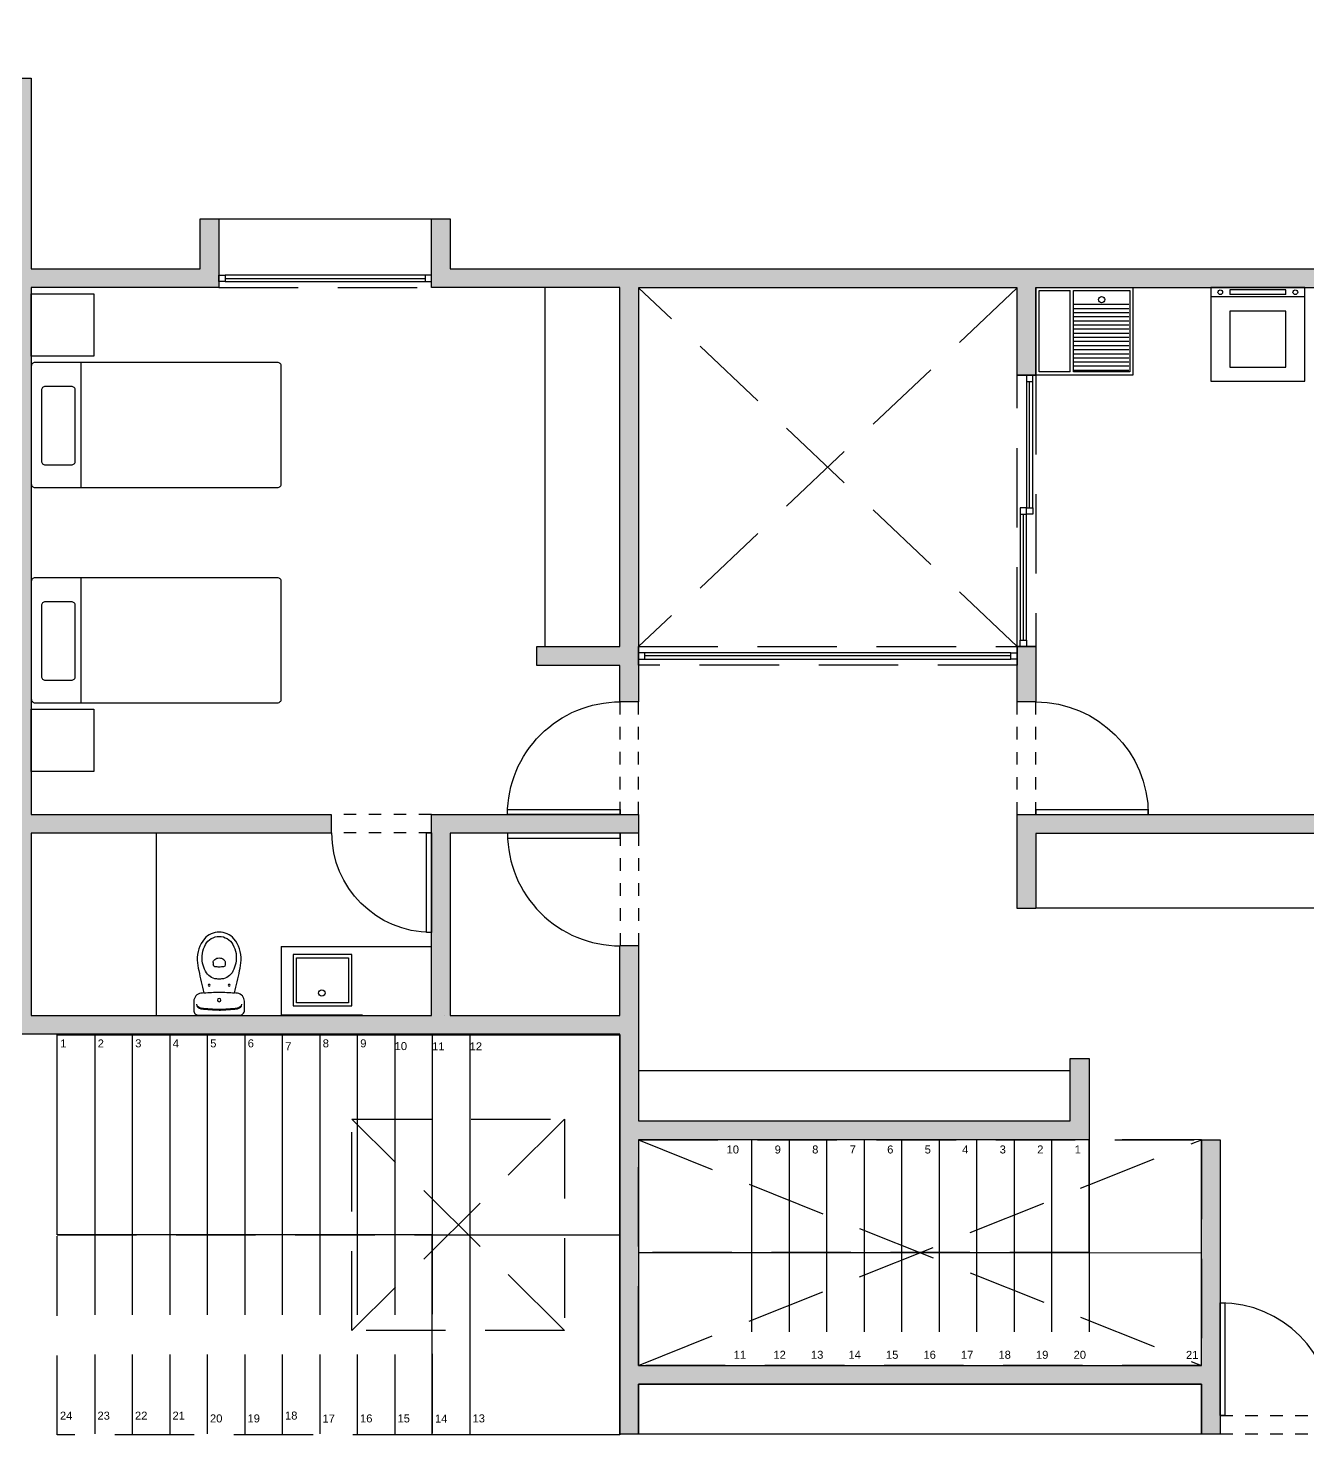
# Model space of a CAD drawing. Header units: metres. Extents: x 1769 to 3632, y 809 to 2652.
# Drawn here: x 2689.24 to 2699.48, y 1801.54 to 1812.79 of the extents above; entities that cross this region are included whole.
import ezdxf

# ---------------------------------------------------------------- set-up
doc = ezdxf.new("R2010")
doc.units = ezdxf.units.M
doc.header["$LTSCALE"] = 10
doc.linetypes.add('AG-FP-01$0$DASH2', pattern=[0.375, 0.25, -0.125])
doc.linetypes.add('HIDDEN', pattern=[9.525, 6.35, -3.175])
for name, color, linetype in [('A-DOOR', 1, 'Continuous'), ('A-FLOR-LEVL', 2, 'Continuous'), ('A-FURN', 1, 'Continuous'), ('A-FURN-FIXD', 8, 'Continuous'), ('A-GLAZ', 150, 'Continuous'), ('A-PROJ+', 1, 'HIDDEN'), ('A-STAI', 5, 'Continuous'), ('A-WALL', 6, 'Continuous'), ('A-WALL-PATT', 8, 'Continuous'), ('AG-FP-01$0$A-DOOR-1', 1, 'Continuous'), ('AG-FP-01$0$A-HEAD-2', 2, 'AG-FP-01$0$DASH2')]:
    doc.layers.add(name, color=color, linetype=linetype)
doc.styles.add('AG-FP-01$0$spa-fp01$0$WATG_Default', font='SIMPLEX.SHX', dxfattribs={"width": 0.8})
doc.styles.add('arial', font='arial.ttf')

# ---------------------------------------------------------------- blocks, each defined once
blk = doc.blocks.new('*U465')
blk.add_lwpolyline([(1140, -65), (1140, -1015), (1180, -1015), (1180, -65)], close=True)
at = {"layer": 'AG-FP-01$0$A-DOOR-1'}
blk.add_arc((1140, -65), 950, 270, 0, dxfattribs=at)
at = {"layer": 'AG-FP-01$0$A-HEAD-2'}
for p, q in [((1140, 91), (2090, 91)), ((1140, -65), (2090, -65))]:
    blk.add_line(p, q, dxfattribs=at)
at = {"style": 'AG-FP-01$0$spa-fp01$0$WATG_Default', "width": 0.8, "flags": 9}
for tag, p in [('DOORNUMBER', (495, -80)), ('ROOMNAME', (495, -84)), ('ROOMNUMBER', (495, -88)), ('DOORTYPE', (495, -92)), ('DOORMATERIAL', (495, -96)), ('DOORFINISH', (495, -101)), ('FRAMEMATERIAL', (495, -105)), ('FRAMEFINISH', (495, -109)), ('DETAILHEAD', (495, -113)), ('DETAILJAMB', (495, -117)), ('DETAILMUNTIN', (495, -121)), ('THRESHOLDMATERIAL', (495, -125)), ('THRESHOLDDETAIL', (495, -129)), ('FIRERATING', (495, -133)), ('GLAZING', (495, -137)), ('LOUVER', (495, -141)), ('CLOSER', (495, -145)), ('PANICHARDWARE', (495, -150)), ('HARDWARESET', (495, -154)), ('REMARKS', (495, -158)), ('REVISION', (495, -162))]:
    blk.add_attdef(tag, p, '', height=2.38, dxfattribs=at)
blk = doc.blocks.new('*U458')
blk.add_lwpolyline([(980, 142), (980, 1092), (1020, 1092), (1020, 142)], close=True)
at = {"layer": 'AG-FP-01$0$A-DOOR-1'}
blk.add_arc((980, 142), 950, 0, 90, dxfattribs=at)
at = {"layer": 'AG-FP-01$0$A-HEAD-2'}
for p, q in [((980, 142), (1930, 142)), ((980, -14), (1930, -14))]:
    blk.add_line(p, q, dxfattribs=at)
at = {"style": 'AG-FP-01$0$spa-fp01$0$WATG_Default', "width": 0.8, "flags": 9}
for tag, p in [('DOORNUMBER', (495, -80)), ('ROOMNAME', (495, -84)), ('ROOMNUMBER', (495, -88)), ('DOORTYPE', (495, -92)), ('DOORMATERIAL', (495, -96)), ('DOORFINISH', (495, -101)), ('FRAMEMATERIAL', (495, -105)), ('FRAMEFINISH', (495, -109)), ('DETAILHEAD', (495, -113)), ('DETAILJAMB', (495, -117)), ('DETAILMUNTIN', (495, -121)), ('THRESHOLDMATERIAL', (495, -125)), ('THRESHOLDDETAIL', (495, -129)), ('FIRERATING', (495, -133)), ('GLAZING', (495, -137)), ('LOUVER', (495, -141)), ('CLOSER', (495, -145)), ('PANICHARDWARE', (495, -150)), ('HARDWARESET', (495, -154)), ('REMARKS', (495, -158)), ('REVISION', (495, -162))]:
    blk.add_attdef(tag, p, '', height=2.38, dxfattribs=at)
blk = doc.blocks.new('SAPLS501')
at = {"layer": 'A-FURN-FIXD', "ltscale": 0.01}
for p, q in [((-0.324, 0), (0.324, 0)), ((-0.214, -0.101), (0.203, -0.101)), ((-0.214, -0.461), (-0.214, -0.101)), ((0.203, -0.101), (0.203, -0.461)), ((0.324, -0.55), (-0.324, -0.55)), ((0.203, -0.461), (-0.214, -0.461))]:
    blk.add_line(p, q, dxfattribs=at)
blk.add_lwpolyline([(0.228, -0.076), (-0.239, -0.076), (-0.239, -0.486), (0.228, -0.486)], close=True, dxfattribs=at)
blk.add_circle((0, -0.178), 0.0254, dxfattribs=at)
blk = doc.blocks.new('vvv')
at = {"layer": 'A-FURN-FIXD', "ltscale": 0.01}
for p, q in [((320.633, 362.192), (320.622, 362.192)), ((320.633, 362.192), (320.644, 362.192)), ((320.585, 361.809), (320.585, 361.829)), ((320.681, 361.809), (320.681, 361.829))]:
    blk.add_line(p, q, dxfattribs=at)
blk.add_lwpolyline([(320.47, 361.874, -0.0164), (320.511, 362.052, -0.014244), (320.487, 362.056, -0.379899), (320.43, 362.12), (320.43, 362.192, -0.414214), (320.47, 362.232), (320.633, 362.232), (320.795, 362.232, -0.414214), (320.835, 362.192), (320.835, 362.12, -0.379899), (320.779, 362.056, -0.014244), (320.755, 362.052, -0.0164), (320.796, 361.874, -0.034533), (320.808, 361.792, -0.180901), (320.751, 361.619, -0.210568), (320.633, 361.567, -0.210568), (320.515, 361.619, -0.180901), (320.458, 361.792, -0.034533)], format="xyb", close=True, dxfattribs=at)
for centre, radius in [((320.633, 362.11), 0.0135), ((320.633, 362.11), 0.0135), ((320.553, 361.992), 0.0075), ((320.713, 361.992), 0.0075)]:
    blk.add_circle(centre, radius, dxfattribs=at)
for centre, radius, start, end in [((320.493, 362.143), 0.04, 96.2719, 180), ((320.633, 361.031), 1.154, 90.0008, 97.203), ((320.633, 361.034), 1.157, 90.0008, 97.1409), ((320.633, 361.034), 1.157, 82.8591, 89.9992), ((320.633, 361.031), 1.154, 82.797, 89.9992), ((320.772, 362.143), 0.04, 0, 83.7281), ((320.493, 362.136), 0.04, 96.2141, 169.7572), ((320.773, 362.136), 0.04, 10.2428, 83.7859), ((320.633, 363.451), 1.404, 264.9986, 270), ((320.633, 363.451), 1.404, 270, 275.0014), ((320.745, 361.764), 0.25, 152.5973, 168.3805), ((320.626, 361.826), 0.116, 96.2419, 152.5973), ((320.6, 361.829), 0.015, 96.6492, 180), ((320.633, 361.546), 0.3, 90, 96.6492), ((320.633, 361.762), 0.18, 90, 96.2419), ((320.633, 361.762), 0.18, 83.7581, 90), ((320.633, 361.546), 0.3, 83.3508, 90), ((320.64, 361.826), 0.116, 27.4027, 83.7581), ((320.666, 361.829), 0.015, 0, 83.3508), ((320.521, 361.764), 0.25, 11.6195, 27.4027), ((320.712, 361.771), 0.216, 168.3805, 209.1161), ((320.615, 361.809), 0.03, 180, 233.1301), ((320.633, 361.833), 0.06, 233.1301, 270), ((320.633, 361.833), 0.06, 270, 306.8699), ((320.651, 361.809), 0.03, 306.8699, 0), ((320.554, 361.771), 0.216, 330.8839, 11.6195), ((320.633, 361.727), 0.126, 209.1161, 270), ((320.633, 361.727), 0.126, 270, 330.8839)]:
    blk.add_arc(centre, radius, start, end, dxfattribs=at)
blk = doc.blocks.new('*U457')
blk.add_lwpolyline([(1140, -65), (1140, -905), (1180, -905), (1180, -65)], close=True)
at = {"layer": 'AG-FP-01$0$A-DOOR-1'}
blk.add_arc((1140, -65), 840, 270, 0, dxfattribs=at)
at = {"layer": 'AG-FP-01$0$A-HEAD-2'}
for p, q in [((1140, 91), (1980, 91)), ((1140, -65), (1980, -65))]:
    blk.add_line(p, q, dxfattribs=at)
at = {"style": 'AG-FP-01$0$spa-fp01$0$WATG_Default', "width": 0.8, "flags": 9}
for tag, p in [('DOORNUMBER', (495, -80)), ('ROOMNAME', (495, -84)), ('ROOMNUMBER', (495, -88)), ('DOORTYPE', (495, -92)), ('DOORMATERIAL', (495, -96)), ('DOORFINISH', (495, -101)), ('FRAMEMATERIAL', (495, -105)), ('FRAMEFINISH', (495, -109)), ('DETAILHEAD', (495, -113)), ('DETAILJAMB', (495, -117)), ('DETAILMUNTIN', (495, -121)), ('THRESHOLDMATERIAL', (495, -125)), ('THRESHOLDDETAIL', (495, -129)), ('FIRERATING', (495, -133)), ('GLAZING', (495, -137)), ('LOUVER', (495, -141)), ('CLOSER', (495, -145)), ('PANICHARDWARE', (495, -150)), ('HARDWARESET', (495, -154)), ('REMARKS', (495, -158)), ('REVISION', (495, -162))]:
    blk.add_attdef(tag, p, '', height=2.38, dxfattribs=at)
blk = doc.blocks.new('Mure01pl')
at = {"layer": 'A-FURN', "ltscale": 0.01}
blk.add_line((-0.5, -0.423), (0.5, -0.423), dxfattribs=at)
blk.add_lwpolyline([(0.5, -1.995), (0.5, -0.055, 0.414214), (0.47, -0.025), (-0.47, -0.025, 0.414214), (-0.5, -0.055), (-0.5, -1.995, 0.414214), (-0.47, -2.025), (0.47, -2.025)], format="xyb", dxfattribs=at)
blk.add_lwpolyline([(-0.289, -0.377), (0.278, -0.377, 0.414214), (0.308, -0.347), (0.308, -0.136, 0.414214), (0.278, -0.106), (-0.289, -0.106, 0.414214), (-0.319, -0.136), (-0.319, -0.347, 0.414214)], format="xyb", close=True, dxfattribs=at)
blk.add_arc((0.47, -1.995), 0.03, 270, 0, dxfattribs=at)
blk = doc.blocks.new('*U460')
at = {"layer": 'A-GLAZ', "ltscale": 0.01}
for p, q in [((0.017854, 0.000025), (0.020783, 0.000025)), ((0.017854, 0), (0.020783, 0)), ((0.020783, -0.000025), (0.017854, -0.000025))]:
    blk.add_line(p, q, dxfattribs=at)
for points in [[(0.017804, -0.000025), (0.017854, -0.000025), (0.017854, 0.000025), (0.017804, 0.000025)], [(0.020833, -0.000025), (0.020783, -0.000025), (0.020783, 0.000025), (0.020833, 0.000025)]]:
    blk.add_lwpolyline(points, close=True, dxfattribs=at)
blk = doc.blocks.new('*U461')
blk.add_lwpolyline([(1140, 142), (1140, 1092), (1180, 1092), (1180, 142)], close=True)
at = {"layer": 'AG-FP-01$0$A-DOOR-1'}
blk.add_arc((1140, 142), 950, 0, 90, dxfattribs=at)
at = {"layer": 'AG-FP-01$0$A-HEAD-2'}
for p, q in [((1140, 142), (2090, 142)), ((1140, -14), (2090, -14))]:
    blk.add_line(p, q, dxfattribs=at)
at = {"style": 'AG-FP-01$0$spa-fp01$0$WATG_Default', "width": 0.8, "flags": 9}
for tag, p in [('DOORNUMBER', (495, -80)), ('ROOMNAME', (495, -84)), ('ROOMNUMBER', (495, -88)), ('DOORTYPE', (495, -92)), ('DOORMATERIAL', (495, -96)), ('DOORFINISH', (495, -101)), ('FRAMEMATERIAL', (495, -105)), ('FRAMEFINISH', (495, -109)), ('DETAILHEAD', (495, -113)), ('DETAILJAMB', (495, -117)), ('DETAILMUNTIN', (495, -121)), ('THRESHOLDMATERIAL', (495, -125)), ('THRESHOLDDETAIL', (495, -129)), ('FIRERATING', (495, -133)), ('GLAZING', (495, -137)), ('LOUVER', (495, -141)), ('CLOSER', (495, -145)), ('PANICHARDWARE', (495, -150)), ('HARDWARESET', (495, -154)), ('REMARKS', (495, -158)), ('REVISION', (495, -162))]:
    blk.add_attdef(tag, p, '', height=2.38, dxfattribs=at)
blk = doc.blocks.new('eree')
at = {"linetype": 'ByBlock'}
for p, q in [((326.975, 357.016), (326.975, 356.266)), ((327.725, 357.016), (326.975, 357.016)), ((327.725, 356.266), (327.725, 357.016)), ((327.725, 356.941), (326.975, 356.941)), ((327.575, 356.997), (327.125, 356.997)), ((327.125, 356.997), (327.125, 356.96)), ((327.575, 356.96), (327.125, 356.96)), ((327.575, 356.96), (327.575, 356.997)), ((326.975, 356.266), (327.725, 356.266))]:
    blk.add_line(p, q, dxfattribs=at)
blk.add_lwpolyline([(327.575, 356.828), (327.125, 356.828), (327.125, 356.378), (327.575, 356.378)], close=True, dxfattribs=at)
for centre in [(327.05, 356.978), (327.65, 356.978)]:
    blk.add_circle(centre, 0.0187, dxfattribs=at)
blk = doc.blocks.new('A$Cbaafa731')
at = {"layer": 'A-FURN-FIXD', "ltscale": 0.01}
for p, q in [((0, 0.7), (0.775, 0.7)), ((0, 0), (0, 0.7)), ((0.775, 0.7), (0.775, 0)), ((0.025, 0.675), (0.275, 0.675)), ((0.025, 0.025), (0.025, 0.675)), ((0.275, 0.025), (0.275, 0.675)), ((0.3, 0.675), (0.75, 0.675)), ((0.3, 0.025), (0.3, 0.675)), ((0.306, 0.566), (0.744, 0.566)), ((0.75, 0.675), (0.75, 0.025)), ((0.306, 0.533), (0.744, 0.533)), ((0.306, 0.5), (0.744, 0.5)), ((0.306, 0.467), (0.744, 0.467)), ((0.306, 0.434), (0.744, 0.434)), ((0.306, 0.401), (0.744, 0.401)), ((0.306, 0.369), (0.744, 0.369)), ((0.306, 0.336), (0.744, 0.336)), ((0.306, 0.303), (0.744, 0.303)), ((0.306, 0.27), (0.744, 0.27)), ((0.306, 0.237), (0.744, 0.237)), ((0.306, 0.204), (0.744, 0.204)), ((0.306, 0.171), (0.744, 0.171)), ((0.306, 0.139), (0.744, 0.139)), ((0.275, 0.025), (0.025, 0.025)), ((0.75, 0.025), (0.3, 0.025)), ((0.306, 0.106), (0.744, 0.106)), ((0.306, 0.073), (0.744, 0.073)), ((0.306, 0.04), (0.744, 0.04)), ((0.775, 0), (0, 0))]:
    blk.add_line(p, q, dxfattribs=at)
blk.add_circle((0.525, 0.603), 0.025, dxfattribs=at)
blk = doc.blocks.new('*U464')
blk.add_lwpolyline([(1140, -65), (1140, -1015), (1180, -1015), (1180, -65)], close=True)
at = {"layer": 'AG-FP-01$0$A-DOOR-1'}
blk.add_arc((1140, -65), 950, 270, 0, dxfattribs=at)
at = {"layer": 'AG-FP-01$0$A-HEAD-2'}
for p, q in [((1140, 91), (2090, 91)), ((1140, -65), (2090, -65))]:
    blk.add_line(p, q, dxfattribs=at)
at = {"style": 'AG-FP-01$0$spa-fp01$0$WATG_Default', "width": 0.8, "flags": 9}
for tag, p in [('DOORNUMBER', (495, -80)), ('ROOMNAME', (495, -84)), ('ROOMNUMBER', (495, -88)), ('DOORTYPE', (495, -92)), ('DOORMATERIAL', (495, -96)), ('DOORFINISH', (495, -101)), ('FRAMEMATERIAL', (495, -105)), ('FRAMEFINISH', (495, -109)), ('DETAILHEAD', (495, -113)), ('DETAILJAMB', (495, -117)), ('DETAILMUNTIN', (495, -121)), ('THRESHOLDMATERIAL', (495, -125)), ('THRESHOLDDETAIL', (495, -129)), ('FIRERATING', (495, -133)), ('GLAZING', (495, -137)), ('LOUVER', (495, -141)), ('CLOSER', (495, -145)), ('PANICHARDWARE', (495, -150)), ('HARDWARESET', (495, -154)), ('REMARKS', (495, -158)), ('REVISION', (495, -162))]:
    blk.add_attdef(tag, p, '', height=2.38, dxfattribs=at)
blk = doc.blocks.new('*U462')
at = {"layer": 'A-GLAZ', "ltscale": 0.01}
for p, q in [((0.017854, 0.000025), (0.018863, 0.000025)), ((0.017854, 0), (0.018863, 0)), ((0.018863, -0.000025), (0.017854, -0.000025))]:
    blk.add_line(p, q, dxfattribs=at)
for points in [[(0.017804, -0.000025), (0.017854, -0.000025), (0.017854, 0.000025), (0.017804, 0.000025)], [(0.018913, -0.000025), (0.018863, -0.000025), (0.018863, 0.000025), (0.018913, 0.000025)]]:
    blk.add_lwpolyline(points, close=True, dxfattribs=at)
blk = doc.blocks.new('*U463')
at = {"layer": 'A-GLAZ', "ltscale": 0.01}
for p, q in [((0.017878, 0.000025), (0.018888, 0.000025)), ((0.017878, 0), (0.018888, 0)), ((0.018888, -0.000025), (0.017878, -0.000025))]:
    blk.add_line(p, q, dxfattribs=at)
for points in [[(0.017828, -0.000025), (0.017878, -0.000025), (0.017878, 0.000025), (0.017828, 0.000025)], [(0.018938, -0.000025), (0.018888, -0.000025), (0.018888, 0.000025), (0.018938, 0.000025)]]:
    blk.add_lwpolyline(points, close=True, dxfattribs=at)
blk = doc.blocks.new('*U449')
at = {"layer": 'A-GLAZ', "ltscale": 0.01}
for p, q in [((0.029338, 0.000025), (0.030938, 0.000025)), ((0.029338, 0), (0.030938, 0)), ((0.030938, -0.000025), (0.029338, -0.000025))]:
    blk.add_line(p, q, dxfattribs=at)
for points in [[(0.029288, -0.000025), (0.029338, -0.000025), (0.029338, 0.000025), (0.029288, 0.000025)], [(0.030988, -0.000025), (0.030938, -0.000025), (0.030938, 0.000025), (0.030988, 0.000025)]]:
    blk.add_lwpolyline(points, close=True, dxfattribs=at)

msp = doc.modelspace()

# ---------------------------------------------------------------- linework, layer by layer
at = {"layer": 'A-FURN', "ltscale": 0.01}
for points in [[(2689.267, 1810.667), (2689.767, 1810.667), (2689.767, 1810.167), (2689.267, 1810.167)], [(2689.267, 1807.346), (2689.767, 1807.346), (2689.767, 1806.846), (2689.267, 1806.846)]]:
    msp.add_lwpolyline(points, close=True, dxfattribs=at)
at = {"layer": 'A-FURN-FIXD', "ltscale": 0.01}
for p, q in [((2693.374, 1810.717), (2693.374, 1807.846)), ((2690.267, 1806.353), (2690.267, 1804.896)), ((2691.267, 1805.446), (2691.267, 1804.896)), ((2691.814, 1805.446), (2692.467, 1805.446)), ((2697.578, 1804.452), (2694.124, 1804.452))]:
    msp.add_line(p, q, dxfattribs=at)
msp.add_lwpolyline([(2694.124, 1801.946), (2698.627, 1801.946), (2698.627, 1801.546), (2694.124, 1801.546)], close=True, dxfattribs=at)
at = {"layer": 'A-PROJ+', "ltscale": 0.01}
for p, q in [((2690.767, 1810.716), (2692.467, 1810.716)), ((2697.153, 1807.846), (2694.124, 1810.715)), ((2697.153, 1810.715), (2694.124, 1807.846))]:
    msp.add_line(p, q, dxfattribs=at)
for points in [[(2697.153, 1810.017), (2697.303, 1810.017), (2697.303, 1807.846), (2697.153, 1807.846)], [(2694.124, 1807.696), (2694.124, 1807.846), (2697.153, 1807.846), (2697.153, 1807.696)], [(2691.832, 1804.065), (2693.532, 1804.065), (2693.532, 1802.375), (2691.832, 1802.375)]]:
    msp.add_lwpolyline(points, close=True, dxfattribs=at)
for points in [[(2693.532, 1804.065), (2691.832, 1802.375)], [(2693.532, 1802.375), (2691.832, 1804.065)]]:
    msp.add_lwpolyline(points, dxfattribs=at)
at = {"layer": 'A-STAI', "ltscale": 0.01}
for p, q in [((2689.774, 1804.74), (2689.774, 1803.135)), ((2690.074, 1804.74), (2690.074, 1803.135)), ((2690.374, 1804.74), (2690.374, 1803.135)), ((2690.674, 1804.74), (2690.674, 1803.135)), ((2690.974, 1804.74), (2690.974, 1803.135)), ((2691.274, 1804.74), (2691.274, 1803.135)), ((2691.574, 1804.74), (2691.574, 1803.135)), ((2691.874, 1804.74), (2691.874, 1803.135)), ((2692.174, 1804.74), (2692.174, 1803.135)), ((2692.474, 1804.74), (2692.474, 1803.13)), ((2692.774, 1804.74), (2692.774, 1803.135)), ((2695.028, 1803.9), (2695.028, 1802.999)), ((2695.328, 1803.9), (2695.328, 1802.999)), ((2695.628, 1803.9), (2695.628, 1802.999)), ((2695.928, 1803.9), (2695.928, 1802.999)), ((2696.228, 1803.9), (2696.228, 1802.999)), ((2696.528, 1803.9), (2696.528, 1802.999)), ((2696.828, 1803.9), (2696.828, 1802.999)), ((2697.128, 1803.9), (2697.128, 1802.999)), ((2697.128, 1803.899), (2697.128, 1802.998)), ((2697.428, 1803.899), (2697.428, 1802.998)), ((2692.474, 1803.141), (2693.974, 1803.141)), ((2692.774, 1803.135), (2692.774, 1801.541))]:
    msp.add_line(p, q, dxfattribs=at)
at = {"layer": 'A-STAI', "linetype": 'HIDDEN', "ltscale": 0.01}
for p, q in [((2697.73, 1803.6), (2698.629, 1803.6)), ((2697.73, 1803.3), (2698.629, 1803.3)), ((2689.774, 1803.135), (2689.774, 1801.541)), ((2690.074, 1803.135), (2690.074, 1801.541)), ((2690.374, 1803.135), (2690.374, 1801.54)), ((2690.674, 1803.135), (2690.674, 1801.541)), ((2690.974, 1803.135), (2690.974, 1801.541)), ((2691.274, 1803.135), (2691.274, 1801.541)), ((2691.574, 1803.135), (2691.574, 1801.541)), ((2691.874, 1803.135), (2691.874, 1801.541)), ((2692.174, 1803.135), (2692.174, 1801.541)), ((2695.028, 1803), (2695.028, 1802.095)), ((2695.328, 1803), (2695.328, 1802.095)), ((2695.628, 1803), (2695.628, 1802.095)), ((2695.928, 1803), (2695.928, 1802.095)), ((2696.228, 1803), (2696.228, 1802.095)), ((2696.528, 1803), (2696.528, 1802.095)), ((2696.828, 1803), (2696.828, 1802.095)), ((2697.128, 1803), (2697.128, 1802.095)), ((2697.428, 1803), (2697.428, 1802.095)), ((2697.728, 1803), (2698.628, 1803))]:
    msp.add_line(p, q, dxfattribs=at)
at = {"layer": 'A-STAI', "ltscale": 0.01}
msp.add_lwpolyline([(2693.974, 1801.541), (2692.474, 1801.541), (2692.474, 1803.141), (2689.474, 1803.141), (2689.474, 1804.74), (2693.974, 1804.74), (2693.974, 1801.541)], dxfattribs=at)
at = {"layer": 'A-STAI', "linetype": 'HIDDEN', "ltscale": 0.01}
for points in [[(2694.124, 1802.095), (2698.628, 1802.095), (2698.628, 1803.9), (2697.728, 1803.9), (2697.728, 1803), (2694.124, 1803), (2694.124, 1802.095)], [(2692.474, 1801.541), (2689.474, 1801.541), (2689.474, 1803.141), (2692.474, 1803.141), (2692.474, 1801.541)]]:
    msp.add_lwpolyline(points, dxfattribs=at)
at = {"layer": 'A-WALL', "ltscale": 0.01}
msp.add_line((2690.767, 1811.266), (2692.467, 1811.266), dxfattribs=at)
for points in [[(2689.117, 1812.391), (2689.267, 1812.391), (2689.267, 1810.866), (2690.617, 1810.866), (2690.617, 1811.266), (2690.767, 1811.266), (2690.767, 1810.716)], [(2692.467, 1811.266), (2692.617, 1811.266), (2692.617, 1810.866), (2700.403, 1810.866)], [(2700.253, 1810.715), (2697.303, 1810.715), (2697.303, 1810.016), (2697.153, 1810.016), (2697.153, 1810.715), (2694.124, 1810.715), (2694.124, 1807.403), (2693.974, 1807.403), (2693.974, 1807.695), (2693.312, 1807.695), (2693.312, 1807.845), (2693.974, 1807.845), (2693.974, 1810.716), (2692.467, 1810.716), (2692.467, 1811.266)], [(2700.253, 1806.351), (2697.303, 1806.351), (2697.303, 1805.751), (2697.153, 1805.751), (2697.153, 1806.501), (2700.051, 1806.501)], [(2693.974, 1804.696), (2693.974, 1804.546)]]:
    msp.add_lwpolyline(points, dxfattribs=at)
for points in [[(2697.153, 1807.846), (2697.303, 1807.846), (2697.303, 1807.402), (2697.153, 1807.402)], [(2692.57, 1804.896), (2692.57, 1804.896)]]:
    msp.add_lwpolyline(points, close=True, dxfattribs=at)

# ---------------------------------------------------------------- block references
at = {"layer": 'A-DOOR', "yscale": 0.0009474377873720022, "zscale": 0.0009474377873720022, "rotation": 270}
for name, p, xscale in [('*U465', (2694.038, 1805.423), -0.0009474377873720022), ('*U461', (2697.167, 1805.422), -0.0009474377873720022), ('*U464', (2694.038, 1807.432), 0.0009474377873720022)]:
    msp.add_blockref(name, p, dxfattribs=dict(at, xscale=xscale))
at = {"layer": 'A-DOOR'}
for name, p, xscale, yscale, zscale in [('*U457', (2693.547, 1806.417), -0.0009474377873720022, 0.0009474377873720022, 0.0009474377873720022), ('*U458', (2697.849, 1801.561), 0.0009474377873720035, 0.0009474377873720035, 0.0009474377873720035)]:
    msp.add_blockref(name, p, dxfattribs=dict(at, xscale=xscale, yscale=yscale, zscale=zscale))
at = {"layer": 'A-FURN', "ltscale": 0.01, "rotation": 89.99999999999999}
for p in [(2689.242, 1809.617), (2689.242, 1807.896)]:
    msp.add_blockref('Mure01pl', p, dxfattribs=at)
at = {"layer": 'A-FURN-FIXD', "ltscale": 0.01}
for name, p in [('A$Cbaafa731', (2697.303, 1810.017)), ('eree', (2371.728, 1453.701))]:
    msp.add_blockref(name, p, dxfattribs=at)
at = {"layer": 'A-FURN-FIXD', "ltscale": 0.01, "xscale": -1, "rotation": 180}
msp.add_blockref('vvv', (2370.137, 2167.128), dxfattribs=at)
at = {"layer": 'A-FURN-FIXD', "ltscale": 0.01, "rotation": 180}
msp.add_blockref('SAPLS501', (2691.591, 1804.896), dxfattribs=at)
at = {"layer": 'A-GLAZ', "ltscale": 0.01, "xscale": -1000.000000000007, "yscale": 1000.000000000007, "zscale": 1000.000000000007}
for name, p, rotation in [('*U449', (2661.479, 1810.79), 180.0006849281419), ('*U463', (2697.253, 1791.077), 270.0006849281419), ('*U462', (2697.203, 1790.042), 270.0006849281419), ('*U460', (2714.957, 1807.771), 0.0006849281418830343)]:
    msp.add_blockref(name, p, dxfattribs=dict(at, rotation=rotation))

# ---------------------------------------------------------------- texts
at = {"layer": 'A-STAI', "char_height": 0.064, "style": 'arial'}
for s, heights, insert, attachment_point, rotation in [('2', [0], (2689.823, 1804.639), 8, 0), ('3', [0], (2690.123, 1804.639), 8, 0), ('5', [0], (2690.723, 1804.639), 8, 0), ('6', [0], (2691.023, 1804.639), 8, 0), ('8', [0], (2691.623, 1804.639), 8, 0), ('9', [0], (2691.923, 1804.639), 8, 0), ('1', [0], (2689.523, 1804.639), 8, 0), ('4', [0], (2690.423, 1804.639), 8, 0), ('7', [0], (2691.323, 1804.617), 8, 0), ('10', [0], (2692.223, 1804.617), 8, 0), ('11', [0.08], (2692.523, 1804.616), 8, 0), ('12', [0.08], (2692.823, 1804.616), 8, 0), ('10', [0], (2694.878, 1803.855), 2, 360), ('9', [0], (2695.238, 1803.855), 2, 360), ('8', [0], (2695.538, 1803.855), 2, 360), ('7', [0], (2695.838, 1803.855), 2, 360), ('6', [0], (2696.138, 1803.855), 2, 360), ('5 ', [0], (2696.438, 1803.855), 2, 360), ('4 ', [0], (2696.738, 1803.855), 2, 360), ('3 ', [0], (2697.038, 1803.855), 2, 360), ('2 ', [0], (2697.338, 1803.855), 2, 360), ('1 ', [0], (2697.638, 1803.855), 2, 360), ('24', [0], (2698.553, 1803.717), 2, 360), ('23', [0], (2698.553, 1803.417), 2, 360), ('22', [0], (2698.553, 1803.117), 2, 360), ('11', [0], (2694.935, 1802.213), 2, 360), ('12', [0], (2695.253, 1802.213), 2, 360), ('13', [0], (2695.553, 1802.213), 2, 360), ('14', [0], (2695.853, 1802.213), 2, 360), ('15', [0], (2696.153, 1802.213), 2, 360), ('16', [0], (2696.453, 1802.213), 2, 360), ('17', [0], (2696.753, 1802.213), 2, 360), ('18', [0], (2697.053, 1802.213), 2, 360), ('19', [0], (2697.353, 1802.213), 2, 360), ('20', [0], (2697.654, 1802.213), 2, 360), ('21', [0], (2698.553, 1802.212), 2, 360), ('24', [0], (2689.546, 1801.662), 8, 0), ('23', [0], (2689.846, 1801.661), 8, 0), ('22', [0.08], (2690.146, 1801.662), 8, 0), ('21', [0], (2690.446, 1801.662), 8, 0), ('20', [0], (2690.746, 1801.639), 8, 0), ('19', [0], (2691.046, 1801.639), 8, 0), ('18', [0], (2691.346, 1801.662), 8, 0), ('17', [0], (2691.646, 1801.639), 8, 0), ('16', [0], (2691.946, 1801.639), 8, 0), ('15', [0], (2692.246, 1801.639), 8, 0), ('14', [0], (2692.546, 1801.639), 8, 0), ('13', [0], (2692.846, 1801.639), 8, 0)]:
    msp.add_mtext_dynamic_manual_height_columns(s, width=0.16374, gutter_width=12.5, heights=heights, dxfattribs=dict(at, insert=insert, attachment_point=attachment_point, rotation=rotation))

# ---------------------------------------------------------------- next in the draw order: wipeouts: each hides what was drawn before it
msp.add_wipeout([(2697.728, 1803.9), (2698.628, 1803.9), (2698.627, 1802.998), (2697.728, 1802.997)])

# ---------------------------------------------------------------- next in the draw order: hatches: boundary and pattern name
at = {"layer": 'A-WALL-PATT'}
h = msp.add_hatch(color=256, dxfattribs=at)
h.dxf.hatch_style = 1
h.paths.add_polyline_path([(2690.767, 1810.716), (2689.267, 1810.716), (2689.267, 1806.502), (2691.667, 1806.502), (2691.667, 1806.352), (2689.267, 1806.352), (2689.267, 1804.895), (2692.467, 1804.895), (2692.467, 1806.502), (2692.617, 1806.502), (2692.617, 1806.502), (2694.124, 1806.502), (2694.124, 1806.352), (2692.617, 1806.352), (2692.617, 1804.895), (2693.974, 1804.895), (2693.974, 1805.455), (2694.124, 1805.455), (2694.124, 1804.051), (2697.578, 1804.051), (2697.578, 1804.551), (2697.728, 1804.551), (2697.728, 1804.051), (2697.728, 1803.901), (2694.124, 1803.901), (2694.124, 1802.095), (2698.627, 1802.095), (2698.627, 1803.9), (2698.777, 1803.9), (2698.777, 1801.546), (2698.627, 1801.546), (2698.627, 1801.945), (2694.124, 1801.945), (2694.124, 1801.545), (2693.974, 1801.545), (2693.974, 1802.995), (2693.974, 1804.745), (2689.267, 1804.745), (2689.117, 1804.745), (2689.117, 1812.391), (2689.267, 1812.391), (2689.267, 1810.866), (2690.617, 1810.866), (2690.617, 1811.266), (2690.767, 1811.266)])
h.paths.add_polyline_path([(2688.157, 1812.792), (2688.307, 1812.792), (2688.307, 1812.392), (2689.117, 1812.392), (2689.117, 1812.242), (2688.157, 1812.242)])
h = msp.add_hatch(color=256, dxfattribs=at)
h.dxf.hatch_style = 1
h.paths.add_polyline_path([(2692.467, 1811.266), (2692.617, 1811.266), (2692.617, 1810.866), (2700.403, 1810.866), (2700.404, 1802.72), (2700.253, 1802.72), (2700.253, 1806.351), (2697.303, 1806.351), (2697.303, 1805.751), (2697.153, 1805.751), (2697.153, 1806.501), (2700.051, 1806.501), (2700.253, 1806.501), (2700.253, 1810.715), (2697.303, 1810.715), (2697.303, 1810.016), (2697.153, 1810.016), (2697.153, 1810.715), (2694.124, 1810.715), (2694.124, 1807.403), (2693.974, 1807.403), (2693.974, 1807.695), (2693.312, 1807.695), (2693.312, 1807.845), (2693.974, 1807.845), (2693.974, 1810.716), (2692.467, 1810.716)])
h.paths.add_polyline_path([(2699.677, 1801.697), (2700.252, 1801.697), (2700.252, 1801.546), (2699.677, 1801.546)])
h.paths.add_polyline_path([(2697.153, 1807.846), (2697.303, 1807.846), (2697.303, 1807.402), (2697.153, 1807.402)], flags=17)
h.paths.add_polyline_path([(2699.853, 1802.871), (2700.253, 1802.871), (2700.253, 1802.72), (2699.853, 1802.72)], flags=17)

# ---------------------------------------------------------------- next in the draw order: linework, layer by layer
at = {"layer": 'A-FLOR-LEVL', "ltscale": 0.01}
msp.add_lwpolyline([(2697.728, 1803.901), (2697.728, 1802.997), (2698.627, 1803)], dxfattribs=at)
at = {"layer": 'A-FURN-FIXD', "ltscale": 0.01}
msp.add_lwpolyline([(2699.853, 1802.871), (2699.853, 1805.752), (2697.303, 1805.752)], dxfattribs=at)
at = {"layer": 'A-PROJ+', "ltscale": 0.01}
for p, q in [((2694.124, 1803.9), (2698.628, 1802.095)), ((2694.124, 1802.095), (2698.627, 1803.9))]:
    msp.add_line(p, q, dxfattribs=at)
msp.add_lwpolyline([(2694.124, 1803.9), (2698.628, 1803.9), (2698.628, 1802.095), (2694.124, 1802.095)], close=True, dxfattribs=at)
at = {"layer": 'A-STAI', "linetype": 'HIDDEN', "ltscale": 0.01}
msp.add_line((2697.728, 1803), (2697.728, 1802.094), dxfattribs=at)
at = {"layer": 'A-STAI', "ltscale": 0.01}
msp.add_lwpolyline([(2694.124, 1803), (2697.729, 1803), (2697.728, 1803.9), (2694.124, 1803.9), (2694.124, 1803)], dxfattribs=at)
at = {"layer": 'A-WALL', "ltscale": 0.01}
msp.add_lwpolyline([(2690.767, 1810.716), (2689.267, 1810.716), (2689.267, 1806.502), (2691.667, 1806.502), (2691.667, 1806.352), (2689.267, 1806.352), (2689.267, 1804.895), (2692.467, 1804.895), (2692.467, 1806.502), (2692.617, 1806.502), (2692.617, 1806.502), (2694.124, 1806.502), (2694.124, 1806.352), (2692.617, 1806.352), (2692.617, 1804.895), (2693.974, 1804.895), (2693.974, 1805.455), (2694.124, 1805.455), (2694.124, 1804.051), (2697.578, 1804.051), (2697.578, 1804.551), (2697.728, 1804.551), (2697.728, 1804.051), (2697.728, 1803.901), (2694.124, 1803.901), (2694.124, 1802.095), (2698.627, 1802.095), (2698.627, 1803.9), (2698.777, 1803.9), (2698.777, 1801.546), (2698.627, 1801.546), (2698.627, 1801.945), (2694.124, 1801.945), (2694.124, 1801.545), (2693.974, 1801.545), (2693.974, 1802.995), (2693.974, 1804.745), (2693.974, 1804.745), (2689.267, 1804.745), (2689.117, 1804.745)], dxfattribs=at)

doc.saveas('drawing.dxf')
